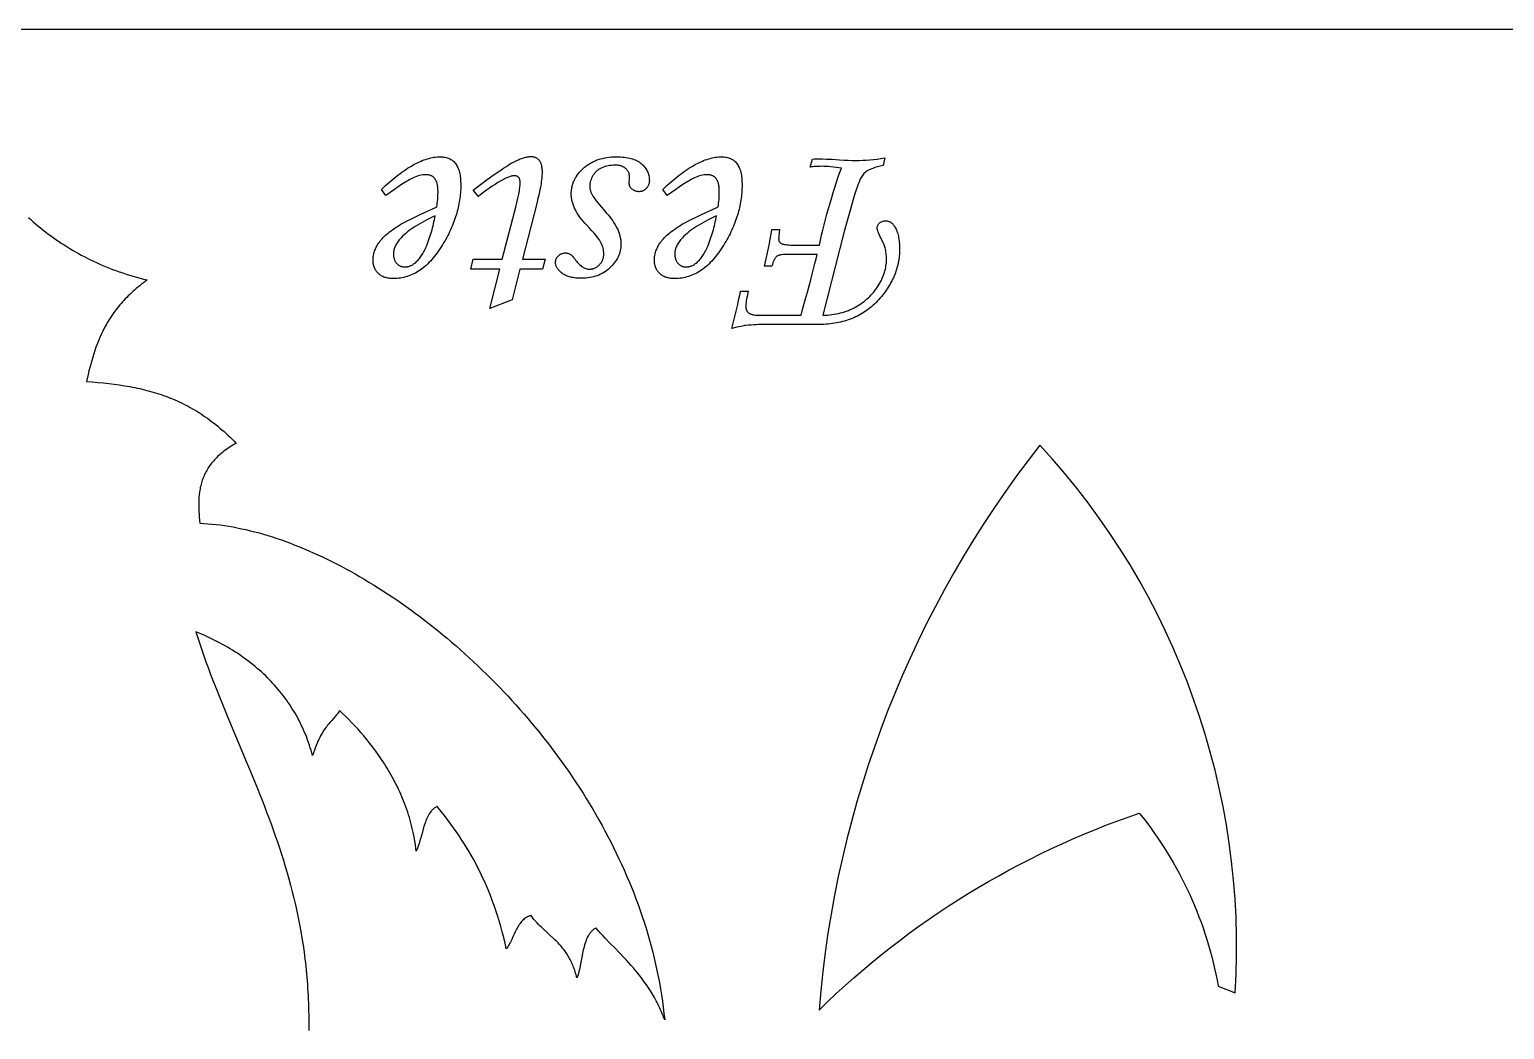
# Model space of a CAD drawing. Extents: x 2 to 372, y 3 to 246.
# Drawn here: x 192.9 to 282.4, y 179.8 to 240.5 of the extents above; entities that cross this region are included whole.
import ezdxf

# ---------------------------------------------------------------- set-up
doc = ezdxf.new("R2010")
doc.units = 0
doc.layers.add('Default_Layer', color=1, linetype='CONTINUOUS')
doc.layers.add('Vetor', color=1, linetype='CONTINUOUS')

msp = doc.modelspace()

# ---------------------------------------------------------------- linework, layer by layer
at = {"layer": 'Default_Layer'}
for points in [[(214.499, 230.433), (214.218, 230.808), (214.348, 230.93), (214.477, 231.048), (214.604, 231.162), (214.73, 231.272), (214.855, 231.379), (214.979, 231.481), (215.102, 231.58), (215.224, 231.675), (215.344, 231.766), (215.463, 231.853), (215.581, 231.936), (215.698, 232.016), (215.814, 232.091), (215.929, 232.163), (216.042, 232.231), (216.154, 232.295), (216.265, 232.355), (216.375, 232.411), (216.484, 232.463), (216.592, 232.512), (216.698, 232.556), (216.804, 232.597), (216.908, 232.634), (217.011, 232.666), (217.112, 232.695), (217.213, 232.721), (217.313, 232.742), (217.411, 232.759), (217.508, 232.773), (217.604, 232.783), (217.699, 232.788), (217.792, 232.79), (217.867, 232.789), (217.939, 232.784), (218.009, 232.776), (218.077, 232.765), (218.143, 232.75), (218.206, 232.733), (218.267, 232.712), (218.326, 232.688), (218.383, 232.661), (218.438, 232.631), (218.491, 232.597), (218.541, 232.561), (218.589, 232.521), (218.635, 232.478), (218.679, 232.431), (218.72, 232.382), (218.758, 232.329), (218.794, 232.272), (218.827, 232.211), (218.858, 232.147), (218.886, 232.078), (218.912, 232.006), (218.935, 231.93), (218.956, 231.85), (218.975, 231.766), (218.991, 231.678), (219.004, 231.587), (219.015, 231.492), (219.024, 231.392), (219.03, 231.289), (219.034, 231.182), (219.035, 231.071), (219.034, 230.958), (219.031, 230.844), (219.025, 230.73), (219.018, 230.616), (219.008, 230.503), (218.996, 230.389), (218.982, 230.275), (218.966, 230.162), (218.947, 230.048), (218.927, 229.935), (218.904, 229.821), (218.879, 229.708), (218.852, 229.594), (218.823, 229.481), (218.792, 229.368), (218.758, 229.254), (218.723, 229.141), (218.685, 229.028), (218.645, 228.915), (218.603, 228.802), (218.558, 228.688), (218.512, 228.575), (218.463, 228.462), (218.413, 228.349), (218.36, 228.236), (218.305, 228.123), (218.247, 228.01), (218.188, 227.897), (218.126, 227.785), (218.063, 227.672), (217.997, 227.559), (217.929, 227.446), (217.851, 227.32), (217.771, 227.198), (217.691, 227.08), (217.61, 226.965), (217.529, 226.855), (217.446, 226.749), (217.362, 226.647), (217.277, 226.549), (217.191, 226.455), (217.105, 226.365), (217.017, 226.278), (216.929, 226.196), (216.839, 226.118), (216.749, 226.044), (216.657, 225.974), (216.565, 225.908), (216.472, 225.846), (216.377, 225.788), (216.282, 225.734), (216.186, 225.684), (216.089, 225.638), (215.991, 225.595), (215.892, 225.557), (215.792, 225.523), (215.691, 225.493), (215.589, 225.467), (215.487, 225.445), (215.383, 225.427), (215.278, 225.413), (215.173, 225.403), (215.066, 225.397), (214.959, 225.395), (214.884, 225.396), (214.812, 225.4), (214.742, 225.406), (214.675, 225.414), (214.609, 225.425), (214.546, 225.438), (214.485, 225.454), (214.427, 225.472), (214.37, 225.492), (214.316, 225.515), (214.265, 225.54), (214.215, 225.567), (214.168, 225.597), (214.123, 225.63), (214.08, 225.664), (214.04, 225.702), (214, 225.74), (213.964, 225.78), (213.93, 225.821), (213.898, 225.865), (213.869, 225.91), (213.843, 225.957), (213.819, 226.006), (213.797, 226.057), (213.778, 226.109), (213.762, 226.164), (213.748, 226.22), (213.736, 226.278), (213.728, 226.337), (213.721, 226.399), (213.717, 226.462), (213.716, 226.527), (213.718, 226.596), (213.722, 226.665), (213.73, 226.734), (213.74, 226.803), (213.754, 226.871), (213.77, 226.939), (213.789, 227.008), (213.812, 227.076), (213.837, 227.144), (213.866, 227.212), (213.897, 227.28), (213.932, 227.347), (213.969, 227.415), (214.009, 227.482), (214.053, 227.549), (214.099, 227.616), (214.149, 227.683), (214.204, 227.751), (214.264, 227.819), (214.328, 227.887), (214.397, 227.956), (214.471, 228.024), (214.55, 228.094), (214.633, 228.163), (214.721, 228.233), (214.814, 228.303), (214.911, 228.374), (215.013, 228.444), (215.12, 228.516), (215.232, 228.587), (215.348, 228.659), (215.469, 228.731), (215.61, 228.808), (215.786, 228.9), (215.997, 229.005), (216.244, 229.125), (216.525, 229.258), (216.841, 229.406), (217.193, 229.568), (217.58, 229.744), (217.598, 229.858), (217.613, 229.971), (217.626, 230.082), (217.637, 230.193), (217.646, 230.302), (217.652, 230.409), (217.655, 230.515), (217.656, 230.62), (217.656, 230.694), (217.653, 230.766), (217.65, 230.834), (217.645, 230.9), (217.638, 230.962), (217.63, 231.022), (217.62, 231.079), (217.61, 231.133), (217.597, 231.184), (217.583, 231.233), (217.568, 231.278), (217.551, 231.321), (217.533, 231.361), (217.513, 231.398), (217.492, 231.432), (217.469, 231.463), (217.444, 231.492), (217.417, 231.519), (217.39, 231.544), (217.361, 231.567), (217.33, 231.588), (217.298, 231.608), (217.265, 231.626), (217.231, 231.642), (217.195, 231.655), (217.158, 231.668), (217.12, 231.678), (217.08, 231.686), (217.039, 231.693), (216.996, 231.697), (216.953, 231.7), (216.907, 231.701), (216.864, 231.7), (216.819, 231.698), (216.729, 231.689), (216.636, 231.674), (216.542, 231.652), (216.445, 231.625), (216.346, 231.591), (216.245, 231.551), (216.142, 231.505), (216.069, 231.47), (215.993, 231.431), (215.913, 231.387), (215.828, 231.339), (215.74, 231.287), (215.647, 231.231), (215.45, 231.105), (215.237, 230.963), (215.007, 230.803), (214.761, 230.627), (214.499, 230.433)], [(222.15, 224.102), (220.798, 223.583), (221.41, 225.965), (219.648, 225.965), (219.784, 226.57), (221.547, 226.57), (222.29, 229.421), (222.373, 229.733), (222.445, 230.019), (222.506, 230.28), (222.555, 230.515), (222.576, 230.624), (222.594, 230.726), (222.609, 230.821), (222.621, 230.911), (222.631, 230.995), (222.638, 231.072), (222.642, 231.143), (222.643, 231.207), (222.642, 231.263), (222.637, 231.314), (222.63, 231.362), (222.62, 231.405), (222.607, 231.445), (222.591, 231.48), (222.571, 231.512), (222.55, 231.539), (222.523, 231.563), (222.494, 231.584), (222.463, 231.602), (222.43, 231.616), (222.395, 231.627), (222.358, 231.635), (222.319, 231.64), (222.277, 231.642), (222.243, 231.64), (222.207, 231.637), (222.168, 231.63), (222.128, 231.622), (222.085, 231.611), (222.04, 231.597), (221.993, 231.581), (221.943, 231.563), (221.838, 231.519), (221.724, 231.464), (221.601, 231.4), (221.469, 231.327), (221.291, 231.221), (221.116, 231.111), (220.942, 230.998), (220.771, 230.882), (220.602, 230.762), (220.435, 230.639), (220.27, 230.512), (220.107, 230.382), (219.784, 230.773), (220.23, 231.108), (220.639, 231.407), (221.008, 231.673), (221.339, 231.905), (221.49, 232.008), (221.631, 232.103), (221.763, 232.189), (221.885, 232.267), (221.998, 232.336), (222.101, 232.397), (222.194, 232.449), (222.277, 232.493), (222.431, 232.566), (222.577, 232.63), (222.647, 232.659), (222.715, 232.684), (222.781, 232.708), (222.845, 232.729), (222.908, 232.747), (222.968, 232.763), (223.026, 232.777), (223.083, 232.788), (223.138, 232.796), (223.19, 232.802), (223.241, 232.806), (223.29, 232.807), (223.329, 232.806), (223.367, 232.804), (223.404, 232.799), (223.439, 232.793), (223.474, 232.785), (223.508, 232.775), (223.541, 232.763), (223.573, 232.75), (223.604, 232.735), (223.634, 232.718), (223.663, 232.699), (223.69, 232.678), (223.717, 232.656), (223.743, 232.631), (223.768, 232.605), (223.792, 232.578), (223.814, 232.548), (223.834, 232.516), (223.853, 232.481), (223.87, 232.445), (223.886, 232.406), (223.901, 232.365), (223.914, 232.321), (223.926, 232.275), (223.937, 232.228), (223.946, 232.177), (223.953, 232.125), (223.96, 232.07), (223.964, 232.013), (223.968, 231.954), (223.971, 231.829), (223.969, 231.75), (223.966, 231.665), (223.959, 231.576), (223.951, 231.482), (223.939, 231.383), (223.925, 231.278), (223.909, 231.169), (223.89, 231.054), (223.868, 230.935), (223.844, 230.81), (223.789, 230.546), (223.723, 230.261), (223.647, 229.957), (222.781, 226.57), (224.16, 226.57), (224.006, 225.965), (222.626, 225.965), (222.15, 224.102)], [(226.371, 225.412), (226.277, 225.413), (226.187, 225.417), (226.099, 225.423), (226.014, 225.431), (225.931, 225.441), (225.852, 225.454), (225.775, 225.469), (225.7, 225.487), (225.629, 225.506), (225.56, 225.529), (225.494, 225.553), (225.431, 225.58), (225.37, 225.609), (225.312, 225.64), (225.257, 225.674), (225.205, 225.71), (225.154, 225.747), (225.107, 225.784), (225.063, 225.822), (225.022, 225.861), (224.985, 225.9), (224.951, 225.94), (224.92, 225.981), (224.892, 226.023), (224.867, 226.065), (224.846, 226.108), (224.828, 226.152), (224.814, 226.197), (224.802, 226.242), (224.794, 226.288), (224.789, 226.335), (224.788, 226.382), (224.79, 226.439), (224.799, 226.493), (224.813, 226.546), (224.832, 226.597), (224.857, 226.646), (224.888, 226.693), (224.925, 226.739), (224.966, 226.782), (225.01, 226.822), (225.056, 226.857), (225.105, 226.886), (225.156, 226.91), (225.209, 226.929), (225.265, 226.942), (225.323, 226.95), (225.383, 226.953), (225.423, 226.951), (225.462, 226.948), (225.499, 226.943), (225.534, 226.935), (225.569, 226.926), (225.602, 226.914), (225.634, 226.9), (225.664, 226.884), (225.696, 226.862), (225.73, 226.833), (225.768, 226.797), (225.809, 226.755), (225.853, 226.706), (225.9, 226.65), (225.951, 226.588), (226.005, 226.518), (226.057, 226.452), (226.109, 226.389), (226.161, 226.331), (226.213, 226.276), (226.264, 226.227), (226.316, 226.181), (226.368, 226.14), (226.419, 226.104), (226.471, 226.071), (226.523, 226.043), (226.574, 226.019), (226.625, 226), (226.677, 225.985), (226.728, 225.974), (226.779, 225.968), (226.83, 225.965), (226.873, 225.966), (226.916, 225.97), (226.958, 225.975), (227, 225.982), (227.041, 225.992), (227.081, 226.004), (227.121, 226.017), (227.16, 226.033), (227.198, 226.052), (227.236, 226.072), (227.274, 226.094), (227.31, 226.119), (227.346, 226.145), (227.382, 226.174), (227.417, 226.205), (227.451, 226.238), (227.483, 226.271), (227.513, 226.306), (227.541, 226.341), (227.567, 226.378), (227.59, 226.416), (227.612, 226.455), (227.632, 226.495), (227.649, 226.536), (227.665, 226.578), (227.678, 226.621), (227.689, 226.665), (227.699, 226.71), (227.706, 226.756), (227.711, 226.804), (227.714, 226.852), (227.715, 226.901), (227.712, 226.988), (227.704, 227.075), (227.691, 227.161), (227.673, 227.246), (227.649, 227.331), (227.619, 227.415), (227.585, 227.499), (227.545, 227.582), (227.522, 227.624), (227.494, 227.669), (227.463, 227.718), (227.427, 227.769), (227.344, 227.882), (227.245, 228.008), (227.129, 228.146), (226.998, 228.297), (226.85, 228.461), (226.685, 228.637), (226.571, 228.763), (226.464, 228.887), (226.364, 229.01), (226.272, 229.133), (226.187, 229.255), (226.11, 229.376), (226.04, 229.497), (226.007, 229.556), (225.977, 229.616), (225.948, 229.676), (225.922, 229.735), (225.897, 229.794), (225.874, 229.853), (225.852, 229.911), (225.833, 229.97), (225.816, 230.028), (225.8, 230.086), (225.786, 230.144), (225.774, 230.202), (225.764, 230.259), (225.756, 230.317), (225.749, 230.374), (225.744, 230.431), (225.742, 230.487), (225.741, 230.544), (225.742, 230.6), (225.744, 230.656), (225.748, 230.711), (225.753, 230.766), (225.76, 230.82), (225.768, 230.874), (225.777, 230.927), (225.789, 230.98), (225.801, 231.033), (225.816, 231.085), (225.831, 231.137), (225.849, 231.188), (225.867, 231.239), (225.887, 231.289), (225.909, 231.339), (225.932, 231.388), (225.957, 231.437), (225.983, 231.486), (226.011, 231.534), (226.04, 231.582), (226.103, 231.675), (226.172, 231.768), (226.246, 231.858), (226.327, 231.946), (226.414, 232.033), (226.507, 232.118), (226.555, 232.159), (226.604, 232.199), (226.654, 232.238), (226.705, 232.276), (226.757, 232.312), (226.809, 232.347), (226.863, 232.38), (226.917, 232.412), (226.973, 232.443), (227.029, 232.473), (227.086, 232.501), (227.143, 232.528), (227.202, 232.553), (227.262, 232.578), (227.322, 232.601), (227.383, 232.622), (227.445, 232.643), (227.508, 232.662), (227.637, 232.696), (227.769, 232.725), (227.904, 232.748), (228.043, 232.767), (228.186, 232.78), (228.332, 232.788), (228.481, 232.79), (228.606, 232.789), (228.726, 232.784), (228.843, 232.776), (228.955, 232.765), (229.063, 232.75), (229.168, 232.733), (229.268, 232.712), (229.364, 232.688), (229.456, 232.661), (229.544, 232.631), (229.628, 232.597), (229.708, 232.561), (229.784, 232.521), (229.856, 232.478), (229.924, 232.431), (229.987, 232.382), (230.047, 232.329), (230.103, 232.275), (230.155, 232.219), (230.203, 232.162), (230.248, 232.103), (230.288, 232.043), (230.325, 231.981), (230.357, 231.918), (230.386, 231.854), (230.411, 231.788), (230.433, 231.72), (230.45, 231.651), (230.464, 231.581), (230.473, 231.509), (230.479, 231.435), (230.481, 231.361), (230.478, 231.288), (230.474, 231.253), (230.469, 231.218), (230.463, 231.184), (230.455, 231.152), (230.445, 231.12), (230.434, 231.088), (230.422, 231.058), (230.408, 231.028), (230.392, 230.999), (230.376, 230.971), (230.357, 230.944), (230.338, 230.918), (230.316, 230.892), (230.294, 230.867), (230.27, 230.843), (230.246, 230.821), (230.22, 230.801), (230.195, 230.781), (230.168, 230.764), (230.141, 230.748), (230.114, 230.733), (230.085, 230.72), (230.056, 230.709), (230.026, 230.699), (229.996, 230.69), (229.965, 230.684), (229.933, 230.678), (229.901, 230.674), (229.868, 230.672), (229.834, 230.671), (229.776, 230.674), (229.719, 230.681), (229.665, 230.694), (229.613, 230.712), (229.563, 230.735), (229.515, 230.762), (229.469, 230.795), (229.426, 230.833), (229.386, 230.872), (229.351, 230.913), (229.322, 230.956), (229.298, 231.001), (229.279, 231.048), (229.266, 231.096), (229.258, 231.147), (229.255, 231.199), (229.256, 231.245), (229.26, 231.297), (229.272, 231.42), (229.272, 231.607), (229.272, 231.642), (229.269, 231.676), (229.264, 231.71), (229.258, 231.743), (229.25, 231.775), (229.24, 231.806), (229.228, 231.837), (229.215, 231.867), (229.2, 231.896), (229.183, 231.925), (229.164, 231.953), (229.143, 231.981), (229.121, 232.008), (229.097, 232.034), (229.071, 232.059), (229.043, 232.084), (229.013, 232.108), (228.983, 232.13), (228.951, 232.151), (228.917, 232.17), (228.882, 232.187), (228.846, 232.203), (228.809, 232.218), (228.77, 232.231), (228.73, 232.242), (228.689, 232.252), (228.646, 232.261), (228.602, 232.268), (228.557, 232.273), (228.51, 232.277), (228.462, 232.279), (228.413, 232.28), (228.3, 232.277), (228.19, 232.27), (228.084, 232.258), (227.981, 232.241), (227.882, 232.22), (227.786, 232.194), (227.693, 232.162), (227.604, 232.127), (227.561, 232.107), (227.52, 232.086), (227.479, 232.063), (227.44, 232.039), (227.401, 232.014), (227.364, 231.988), (227.329, 231.96), (227.294, 231.931), (227.26, 231.9), (227.228, 231.869), (227.197, 231.836), (227.167, 231.801), (227.139, 231.765), (227.111, 231.728), (227.085, 231.69), (227.06, 231.65), (227.014, 231.571), (226.974, 231.493), (226.941, 231.414), (226.913, 231.335), (226.892, 231.256), (226.883, 231.217), (226.876, 231.178), (226.871, 231.138), (226.867, 231.099), (226.865, 231.06), (226.864, 231.02), (226.867, 230.944), (226.876, 230.867), (226.89, 230.791), (226.911, 230.714), (226.937, 230.637), (226.969, 230.561), (227.007, 230.484), (227.051, 230.408), (227.103, 230.325), (227.169, 230.229), (227.25, 230.122), (227.345, 230.001), (227.454, 229.868), (227.578, 229.723), (227.716, 229.565), (227.868, 229.395), (227.975, 229.272), (228.076, 229.149), (228.169, 229.027), (228.256, 228.906), (228.335, 228.785), (228.408, 228.665), (228.473, 228.546), (228.532, 228.427), (228.559, 228.368), (228.584, 228.309), (228.607, 228.25), (228.629, 228.191), (228.649, 228.132), (228.667, 228.074), (228.683, 228.015), (228.698, 227.957), (228.711, 227.899), (228.722, 227.841), (228.732, 227.784), (228.74, 227.726), (228.746, 227.669), (228.75, 227.611), (228.752, 227.554), (228.753, 227.497), (228.751, 227.394), (228.743, 227.292), (228.73, 227.192), (228.711, 227.093), (228.688, 226.997), (228.659, 226.902), (228.625, 226.808), (228.585, 226.716), (228.541, 226.626), (228.491, 226.538), (228.436, 226.451), (228.375, 226.366), (228.31, 226.282), (228.239, 226.201), (228.162, 226.12), (228.081, 226.042), (227.996, 225.966), (227.907, 225.894), (227.816, 225.828), (227.722, 225.766), (227.625, 225.71), (227.525, 225.658), (227.423, 225.611), (227.317, 225.57), (227.209, 225.533), (227.098, 225.501), (226.984, 225.474), (226.867, 225.452), (226.747, 225.434), (226.624, 225.422), (226.499, 225.415), (226.371, 225.412)], [(231.57, 230.433), (231.289, 230.808), (231.419, 230.93), (231.548, 231.048), (231.675, 231.162), (231.801, 231.272), (231.926, 231.379), (232.05, 231.481), (232.173, 231.58), (232.295, 231.675), (232.415, 231.766), (232.534, 231.853), (232.652, 231.936), (232.769, 232.016), (232.885, 232.091), (233, 232.163), (233.113, 232.231), (233.225, 232.295), (233.336, 232.355), (233.446, 232.411), (233.555, 232.463), (233.663, 232.512), (233.769, 232.556), (233.875, 232.597), (233.979, 232.634), (234.082, 232.666), (234.183, 232.695), (234.284, 232.721), (234.384, 232.742), (234.482, 232.759), (234.579, 232.773), (234.675, 232.783), (234.77, 232.788), (234.864, 232.79), (234.938, 232.789), (235.01, 232.784), (235.08, 232.776), (235.148, 232.765), (235.214, 232.75), (235.277, 232.733), (235.338, 232.712), (235.398, 232.688), (235.454, 232.661), (235.509, 232.631), (235.562, 232.597), (235.612, 232.561), (235.66, 232.521), (235.706, 232.478), (235.75, 232.431), (235.791, 232.382), (235.829, 232.329), (235.865, 232.272), (235.898, 232.211), (235.929, 232.147), (235.957, 232.078), (235.983, 232.006), (236.006, 231.93), (236.027, 231.85), (236.046, 231.766), (236.062, 231.678), (236.075, 231.587), (236.086, 231.492), (236.095, 231.392), (236.101, 231.289), (236.105, 231.182), (236.106, 231.071), (236.105, 230.958), (236.102, 230.844), (236.096, 230.73), (236.089, 230.616), (236.079, 230.503), (236.067, 230.389), (236.053, 230.275), (236.037, 230.162), (236.018, 230.048), (235.998, 229.935), (235.975, 229.821), (235.95, 229.708), (235.923, 229.594), (235.894, 229.481), (235.863, 229.368), (235.829, 229.254), (235.794, 229.141), (235.756, 229.028), (235.716, 228.915), (235.674, 228.802), (235.63, 228.688), (235.583, 228.575), (235.534, 228.462), (235.484, 228.349), (235.431, 228.236), (235.376, 228.123), (235.318, 228.01), (235.259, 227.897), (235.197, 227.785), (235.134, 227.672), (235.068, 227.559), (235, 227.446), (234.922, 227.32), (234.842, 227.198), (234.762, 227.08), (234.681, 226.965), (234.6, 226.855), (234.517, 226.749), (234.433, 226.647), (234.348, 226.549), (234.262, 226.455), (234.176, 226.365), (234.088, 226.278), (234, 226.196), (233.91, 226.118), (233.82, 226.044), (233.728, 225.974), (233.636, 225.908), (233.543, 225.846), (233.448, 225.788), (233.353, 225.734), (233.257, 225.684), (233.16, 225.638), (233.062, 225.595), (232.963, 225.557), (232.863, 225.523), (232.762, 225.493), (232.66, 225.467), (232.558, 225.445), (232.454, 225.427), (232.349, 225.413), (232.244, 225.403), (232.137, 225.397), (232.03, 225.395), (231.955, 225.396), (231.883, 225.4), (231.813, 225.406), (231.746, 225.414), (231.68, 225.425), (231.617, 225.438), (231.556, 225.454), (231.498, 225.472), (231.441, 225.492), (231.387, 225.515), (231.336, 225.54), (231.286, 225.567), (231.239, 225.597), (231.194, 225.63), (231.151, 225.664), (231.111, 225.702), (231.071, 225.74), (231.035, 225.78), (231.001, 225.821), (230.969, 225.865), (230.94, 225.91), (230.914, 225.957), (230.89, 226.006), (230.868, 226.057), (230.849, 226.109), (230.833, 226.164), (230.819, 226.22), (230.807, 226.278), (230.799, 226.337), (230.792, 226.399), (230.788, 226.462), (230.787, 226.527), (230.789, 226.596), (230.793, 226.665), (230.801, 226.734), (230.811, 226.803), (230.825, 226.871), (230.841, 226.939), (230.861, 227.008), (230.883, 227.076), (230.908, 227.144), (230.937, 227.212), (230.968, 227.28), (231.003, 227.347), (231.04, 227.415), (231.08, 227.482), (231.124, 227.549), (231.17, 227.616), (231.22, 227.683), (231.275, 227.751), (231.335, 227.819), (231.399, 227.887), (231.469, 227.956), (231.542, 228.024), (231.621, 228.094), (231.704, 228.163), (231.792, 228.233), (231.885, 228.303), (231.982, 228.374), (232.084, 228.444), (232.191, 228.516), (232.303, 228.587), (232.419, 228.659), (232.54, 228.731), (232.681, 228.808), (232.857, 228.9), (233.068, 229.005), (233.315, 229.125), (233.596, 229.258), (233.913, 229.406), (234.264, 229.568), (234.651, 229.744), (234.669, 229.858), (234.684, 229.971), (234.697, 230.082), (234.708, 230.193), (234.717, 230.302), (234.723, 230.409), (234.726, 230.515), (234.727, 230.62), (234.727, 230.694), (234.724, 230.766), (234.721, 230.834), (234.716, 230.9), (234.709, 230.962), (234.701, 231.022), (234.692, 231.079), (234.681, 231.133), (234.668, 231.184), (234.654, 231.233), (234.639, 231.278), (234.622, 231.321), (234.604, 231.361), (234.584, 231.398), (234.563, 231.432), (234.54, 231.463), (234.515, 231.492), (234.489, 231.519), (234.461, 231.544), (234.432, 231.567), (234.401, 231.588), (234.369, 231.608), (234.336, 231.626), (234.302, 231.642), (234.266, 231.655), (234.229, 231.668), (234.191, 231.678), (234.151, 231.686), (234.11, 231.693), (234.067, 231.697), (234.024, 231.7), (233.978, 231.701), (233.935, 231.7), (233.89, 231.698), (233.8, 231.689), (233.707, 231.674), (233.613, 231.652), (233.516, 231.625), (233.417, 231.591), (233.316, 231.551), (233.213, 231.505), (233.14, 231.47), (233.064, 231.431), (232.984, 231.387), (232.899, 231.339), (232.811, 231.287), (232.718, 231.231), (232.521, 231.105), (232.308, 230.963), (232.078, 230.803), (231.832, 230.627), (231.57, 230.433)], [(236.012, 224.638), (236.472, 224.638), (236.409, 224.312), (236.384, 224.173), (236.363, 224.051), (236.348, 223.944), (236.336, 223.853), (236.329, 223.778), (236.327, 223.719), (236.328, 223.684), (236.33, 223.651), (236.334, 223.618), (236.339, 223.587), (236.346, 223.557), (236.355, 223.528), (236.365, 223.501), (236.376, 223.474), (236.389, 223.449), (236.404, 223.424), (236.42, 223.401), (236.437, 223.379), (236.456, 223.358), (236.477, 223.338), (236.499, 223.319), (236.523, 223.302), (236.549, 223.285), (236.577, 223.27), (236.609, 223.255), (236.643, 223.242), (236.679, 223.23), (236.719, 223.219), (236.761, 223.209), (236.806, 223.2), (236.904, 223.185), (237.013, 223.174), (237.133, 223.168), (237.263, 223.166), (237.806, 223.174), (237.985, 223.166), (239.684, 223.166), (239.782, 223.512), (239.961, 224.161), (240.072, 224.565), (240.177, 224.949), (240.275, 225.316), (240.365, 225.663), (240.449, 225.992), (240.526, 226.303), (240.596, 226.594), (240.659, 226.867), (238.998, 226.867), (238.854, 226.866), (238.723, 226.86), (238.606, 226.851), (238.501, 226.838), (238.454, 226.83), (238.41, 226.821), (238.37, 226.811), (238.332, 226.8), (238.298, 226.789), (238.268, 226.776), (238.24, 226.763), (238.216, 226.748), (238.194, 226.732), (238.173, 226.713), (238.152, 226.691), (238.131, 226.666), (238.111, 226.638), (238.091, 226.607), (238.071, 226.574), (238.053, 226.538), (238.034, 226.498), (238.016, 226.456), (237.982, 226.364), (237.949, 226.26), (237.919, 226.144), (237.459, 226.144), (237.524, 226.414), (237.587, 226.686), (237.647, 226.961), (237.706, 227.24), (237.762, 227.521), (237.816, 227.805), (237.869, 228.092), (237.919, 228.382), (238.387, 228.382), (238.361, 228.165), (238.342, 227.997), (238.331, 227.88), (238.327, 227.812), (238.328, 227.787), (238.33, 227.763), (238.334, 227.739), (238.34, 227.716), (238.347, 227.694), (238.356, 227.673), (238.366, 227.653), (238.378, 227.633), (238.392, 227.615), (238.407, 227.597), (238.424, 227.579), (238.442, 227.563), (238.462, 227.548), (238.483, 227.533), (238.531, 227.506), (238.567, 227.491), (238.616, 227.479), (238.678, 227.467), (238.753, 227.457), (238.84, 227.448), (238.94, 227.44), (239.053, 227.434), (239.178, 227.429), (240.801, 227.429), (240.866, 227.728), (240.935, 228.032), (241.01, 228.343), (241.088, 228.659), (241.172, 228.981), (241.26, 229.309), (241.353, 229.642), (241.45, 229.982), (241.549, 230.315), (241.643, 230.628), (241.735, 230.922), (241.823, 231.197), (241.907, 231.452), (241.988, 231.688), (242.065, 231.904), (242.14, 232.101), (241.972, 232.127), (241.808, 232.149), (241.649, 232.168), (241.495, 232.184), (241.345, 232.196), (241.2, 232.205), (241.059, 232.21), (240.923, 232.212), (240.836, 232.211), (240.749, 232.208), (240.662, 232.204), (240.576, 232.199), (240.49, 232.192), (240.404, 232.183), (240.319, 232.173), (240.233, 232.161), (240.378, 232.646), (240.499, 232.657), (240.616, 232.665), (240.729, 232.67), (240.838, 232.671), (240.981, 232.667), (241.225, 232.656), (241.568, 232.638), (242.012, 232.612), (242.294, 232.593), (242.554, 232.58), (242.792, 232.572), (243.008, 232.569), (243.216, 232.571), (243.427, 232.579), (243.642, 232.591), (243.861, 232.607), (244.083, 232.629), (244.308, 232.655), (244.537, 232.686), (244.769, 232.722), (244.667, 232.254), (244.486, 232.214), (244.321, 232.172), (244.172, 232.131), (244.039, 232.088), (243.979, 232.067), (243.923, 232.045), (243.871, 232.024), (243.823, 232.002), (243.779, 231.98), (243.739, 231.958), (243.703, 231.936), (243.671, 231.914), (243.612, 231.868), (243.555, 231.82), (243.503, 231.769), (243.454, 231.716), (243.409, 231.661), (243.368, 231.603), (243.331, 231.542), (243.297, 231.48), (243.262, 231.406), (243.224, 231.316), (243.182, 231.209), (243.136, 231.084), (243.087, 230.943), (243.034, 230.784), (242.978, 230.609), (242.918, 230.416), (242.788, 229.98), (242.643, 229.476), (242.483, 228.903), (242.31, 228.263), (241.008, 223.166), (241.149, 223.172), (241.288, 223.181), (241.425, 223.194), (241.56, 223.21), (241.693, 223.23), (241.823, 223.253), (241.952, 223.28), (242.078, 223.31), (242.202, 223.344), (242.323, 223.381), (242.443, 223.422), (242.56, 223.466), (242.675, 223.513), (242.788, 223.564), (242.899, 223.618), (243.008, 223.676), (243.113, 223.737), (243.215, 223.8), (243.315, 223.867), (243.412, 223.935), (243.506, 224.006), (243.598, 224.08), (243.687, 224.157), (243.773, 224.236), (243.857, 224.317), (243.938, 224.401), (244.017, 224.488), (244.093, 224.578), (244.166, 224.67), (244.236, 224.764), (244.304, 224.861), (244.369, 224.961), (244.43, 225.061), (244.487, 225.162), (244.54, 225.262), (244.589, 225.363), (244.634, 225.464), (244.675, 225.565), (244.712, 225.666), (244.746, 225.767), (244.775, 225.869), (244.801, 225.971), (244.822, 226.073), (244.84, 226.175), (244.854, 226.278), (244.863, 226.381), (244.869, 226.483), (244.871, 226.587), (244.87, 226.67), (244.866, 226.754), (244.859, 226.838), (244.85, 226.923), (244.838, 227.008), (244.823, 227.094), (244.806, 227.18), (244.786, 227.267), (244.773, 227.319), (244.755, 227.376), (244.733, 227.438), (244.705, 227.506), (244.673, 227.579), (244.636, 227.657), (244.594, 227.74), (244.548, 227.829), (244.49, 227.938), (244.44, 228.038), (244.397, 228.129), (244.363, 228.212), (244.336, 228.286), (244.317, 228.352), (244.305, 228.41), (244.302, 228.435), (244.301, 228.459), (244.303, 228.503), (244.31, 228.545), (244.321, 228.587), (244.337, 228.627), (244.358, 228.666), (244.382, 228.703), (244.412, 228.739), (244.446, 228.774), (244.483, 228.804), (244.523, 228.829), (244.566, 228.851), (244.612, 228.869), (244.66, 228.883), (244.711, 228.893), (244.764, 228.899), (244.82, 228.901), (244.862, 228.9), (244.903, 228.896), (244.943, 228.889), (244.982, 228.879), (245.02, 228.866), (245.058, 228.851), (245.094, 228.833), (245.129, 228.812), (245.163, 228.788), (245.196, 228.762), (245.228, 228.732), (245.259, 228.7), (245.289, 228.665), (245.318, 228.628), (245.346, 228.587), (245.373, 228.544), (245.408, 228.483), (245.441, 228.418), (245.472, 228.351), (245.5, 228.281), (245.526, 228.207), (245.55, 228.13), (245.571, 228.05), (245.59, 227.967), (245.607, 227.881), (245.622, 227.792), (245.634, 227.7), (245.645, 227.604), (245.653, 227.505), (245.658, 227.404), (245.662, 227.299), (245.663, 227.191), (245.661, 227.084), (245.657, 226.978), (245.651, 226.872), (245.642, 226.767), (245.63, 226.663), (245.616, 226.559), (245.599, 226.455), (245.579, 226.353), (245.557, 226.25), (245.532, 226.148), (245.505, 226.047), (245.475, 225.946), (245.442, 225.846), (245.407, 225.746), (245.369, 225.647), (245.329, 225.548), (245.286, 225.45), (245.24, 225.353), (245.192, 225.256), (245.141, 225.159), (245.087, 225.063), (245.031, 224.968), (244.972, 224.873), (244.911, 224.778), (244.847, 224.684), (244.781, 224.591), (244.712, 224.498), (244.64, 224.406), (244.565, 224.314), (244.488, 224.223), (244.409, 224.132), (244.327, 224.042), (244.242, 223.954), (244.156, 223.869), (244.069, 223.787), (243.979, 223.707), (243.888, 223.63), (243.796, 223.556), (243.701, 223.485), (243.605, 223.417), (243.508, 223.351), (243.408, 223.288), (243.308, 223.228), (243.205, 223.171), (243.101, 223.116), (242.995, 223.065), (242.887, 223.016), (242.778, 222.97), (242.667, 222.927), (242.554, 222.886), (242.44, 222.848), (242.324, 222.813), (242.207, 222.781), (242.087, 222.752), (241.966, 222.725), (241.844, 222.702), (241.72, 222.681), (241.594, 222.663), (241.466, 222.647), (241.337, 222.635), (241.206, 222.625), (241.074, 222.618), (240.939, 222.614), (240.803, 222.612), (237.536, 222.612), (237.398, 222.611), (237.256, 222.608), (237.112, 222.603), (236.963, 222.595), (236.812, 222.586), (236.656, 222.574), (236.498, 222.56), (236.336, 222.544), (236.28, 222.538), (236.21, 222.527), (236.126, 222.511), (236.027, 222.491), (235.788, 222.437), (235.493, 222.366), (235.688, 223.175), (235.84, 223.823), (235.899, 224.087), (235.948, 224.311), (235.986, 224.494), (236.012, 224.638)], [(217.478, 229.199), (217.309, 229.122), (217.146, 229.044), (216.988, 228.966), (216.835, 228.887), (216.688, 228.807), (216.546, 228.726), (216.409, 228.645), (216.278, 228.563), (216.152, 228.48), (216.031, 228.397), (215.915, 228.312), (215.805, 228.227), (215.701, 228.142), (215.601, 228.055), (215.507, 227.968), (215.418, 227.88), (215.362, 227.818), (215.308, 227.757), (215.259, 227.695), (215.213, 227.634), (215.171, 227.572), (215.133, 227.511), (215.098, 227.45), (215.067, 227.389), (215.04, 227.328), (215.016, 227.266), (214.996, 227.205), (214.979, 227.145), (214.967, 227.084), (214.957, 227.023), (214.952, 226.962), (214.95, 226.901), (214.951, 226.856), (214.953, 226.812), (214.957, 226.77), (214.962, 226.728), (214.969, 226.688), (214.978, 226.649), (214.988, 226.611), (214.999, 226.574), (215.012, 226.538), (215.027, 226.504), (215.043, 226.471), (215.06, 226.439), (215.079, 226.408), (215.1, 226.378), (215.122, 226.35), (215.146, 226.323), (215.17, 226.296), (215.195, 226.271), (215.22, 226.248), (215.247, 226.226), (215.275, 226.206), (215.303, 226.188), (215.332, 226.172), (215.363, 226.157), (215.394, 226.144), (215.426, 226.133), (215.46, 226.123), (215.494, 226.115), (215.529, 226.109), (215.565, 226.105), (215.602, 226.102), (215.639, 226.102), (215.679, 226.102), (215.718, 226.105), (215.757, 226.11), (215.796, 226.116), (215.835, 226.125), (215.873, 226.135), (215.912, 226.147), (215.95, 226.161), (215.988, 226.177), (216.026, 226.195), (216.064, 226.214), (216.102, 226.236), (216.14, 226.259), (216.177, 226.284), (216.215, 226.311), (216.252, 226.34), (216.302, 226.38), (216.35, 226.424), (216.398, 226.469), (216.444, 226.517), (216.49, 226.568), (216.534, 226.621), (216.578, 226.677), (216.62, 226.735), (216.662, 226.796), (216.702, 226.86), (216.742, 226.926), (216.78, 226.994), (216.818, 227.065), (216.854, 227.138), (216.89, 227.214), (216.924, 227.293), (216.972, 227.41), (217.019, 227.527), (217.063, 227.645), (217.106, 227.763), (217.147, 227.881), (217.186, 228), (217.223, 228.119), (217.258, 228.238), (217.292, 228.357), (217.324, 228.476), (217.354, 228.596), (217.382, 228.716), (217.409, 228.837), (217.434, 228.957), (217.456, 229.078), (217.478, 229.199)], [(234.549, 229.199), (234.38, 229.122), (234.217, 229.044), (234.059, 228.966), (233.906, 228.887), (233.759, 228.807), (233.617, 228.726), (233.48, 228.645), (233.349, 228.563), (233.223, 228.48), (233.102, 228.397), (232.987, 228.312), (232.876, 228.227), (232.772, 228.142), (232.672, 228.055), (232.578, 227.968), (232.489, 227.88), (232.433, 227.818), (232.38, 227.757), (232.33, 227.695), (232.284, 227.634), (232.242, 227.572), (232.204, 227.511), (232.169, 227.45), (232.138, 227.389), (232.111, 227.328), (232.087, 227.266), (232.067, 227.205), (232.05, 227.145), (232.038, 227.084), (232.028, 227.023), (232.023, 226.962), (232.021, 226.901), (232.022, 226.856), (232.024, 226.812), (232.028, 226.77), (232.033, 226.728), (232.04, 226.688), (232.049, 226.649), (232.059, 226.611), (232.07, 226.574), (232.083, 226.538), (232.098, 226.504), (232.114, 226.471), (232.131, 226.439), (232.15, 226.408), (232.171, 226.378), (232.193, 226.35), (232.217, 226.323), (232.241, 226.296), (232.266, 226.271), (232.291, 226.248), (232.318, 226.226), (232.346, 226.206), (232.374, 226.188), (232.404, 226.172), (232.434, 226.157), (232.465, 226.144), (232.497, 226.133), (232.531, 226.123), (232.565, 226.115), (232.6, 226.109), (232.636, 226.105), (232.673, 226.102), (232.71, 226.102), (232.75, 226.102), (232.789, 226.105), (232.828, 226.11), (232.867, 226.116), (232.906, 226.125), (232.944, 226.135), (232.983, 226.147), (233.021, 226.161), (233.059, 226.177), (233.097, 226.195), (233.135, 226.214), (233.173, 226.236), (233.211, 226.259), (233.248, 226.284), (233.286, 226.311), (233.323, 226.34), (233.373, 226.38), (233.421, 226.424), (233.469, 226.469), (233.515, 226.517), (233.561, 226.568), (233.605, 226.621), (233.649, 226.677), (233.691, 226.735), (233.733, 226.796), (233.773, 226.86), (233.813, 226.926), (233.851, 226.994), (233.889, 227.065), (233.925, 227.138), (233.961, 227.214), (233.995, 227.293), (234.044, 227.41), (234.09, 227.527), (234.134, 227.645), (234.177, 227.763), (234.218, 227.881), (234.257, 228), (234.294, 228.119), (234.33, 228.238), (234.363, 228.357), (234.395, 228.476), (234.425, 228.596), (234.453, 228.716), (234.48, 228.837), (234.505, 228.957), (234.528, 229.078), (234.549, 229.199)]]:
    msp.add_lwpolyline(points, close=True, dxfattribs=at)
msp.add_lwpolyline([(266.032, 182.028, 0.204405), (254.184, 215.291, 0.148114), (240.778, 180.988, -0.11223), (260.212, 192.942, -0.127002), (264.993, 182.443), (266.032, 182.028)], format="xyb", close=True, dxfattribs=at)
at = {"layer": 'Vetor'}
for points in [[(365.418, 240.51), (279.895, 240.52), (187.868, 240.52)], [(192.801, 229.101), (192.943, 228.974), (193.086, 228.848), (193.232, 228.724), (193.38, 228.6), (193.529, 228.478), (193.681, 228.357), (193.835, 228.238), (193.99, 228.12), (194.148, 228.003), (194.307, 227.888), (194.469, 227.774), (194.632, 227.662), (194.798, 227.552), (194.965, 227.443), (195.134, 227.336), (195.306, 227.23), (195.479, 227.127), (195.654, 227.025), (195.832, 226.925), (196.011, 226.827), (196.192, 226.73), (196.375, 226.636), (196.56, 226.544), (196.748, 226.453), (196.937, 226.365), (197.128, 226.279), (197.321, 226.195), (197.516, 226.113), (197.713, 226.033), (197.912, 225.956), (198.114, 225.881), (198.317, 225.808), (198.522, 225.737), (198.729, 225.669), (198.938, 225.603), (199.149, 225.54), (199.362, 225.479), (199.577, 225.421), (199.794, 225.366), (200.013, 225.313), (199.894, 225.225), (199.779, 225.137), (199.665, 225.05), (199.555, 224.961), (199.447, 224.873), (199.342, 224.785), (199.24, 224.696), (199.14, 224.607), (199.043, 224.518), (198.948, 224.428), (198.856, 224.339), (198.766, 224.249), (198.678, 224.159), (198.593, 224.068), (198.51, 223.978), (198.43, 223.887), (198.351, 223.796), (198.275, 223.704), (198.2, 223.613), (198.128, 223.521), (198.058, 223.429), (197.99, 223.336), (197.923, 223.244), (197.859, 223.15), (197.796, 223.057), (197.736, 222.964), (197.677, 222.87), (197.619, 222.775), (197.564, 222.681), (197.51, 222.586), (197.457, 222.491), (197.406, 222.395), (197.309, 222.204), (197.217, 222.01), (197.13, 221.816), (197.049, 221.62), (196.972, 221.422), (196.899, 221.223), (196.83, 221.023), (196.764, 220.821), (196.702, 220.617), (196.642, 220.412), (196.585, 220.205), (196.531, 219.996), (196.477, 219.786), (196.426, 219.574), (196.325, 219.145), (196.672, 219.121), (197.013, 219.094), (197.348, 219.063), (197.678, 219.028), (198.003, 218.988), (198.323, 218.944), (198.637, 218.895), (198.947, 218.841), (199.1, 218.813), (199.253, 218.782), (199.404, 218.751), (199.554, 218.718), (199.702, 218.683), (199.85, 218.647), (199.997, 218.609), (200.143, 218.57), (200.288, 218.53), (200.432, 218.487), (200.575, 218.444), (200.717, 218.398), (200.858, 218.351), (200.999, 218.302), (201.138, 218.251), (201.277, 218.199), (201.415, 218.144), (201.552, 218.088), (201.689, 218.03), (201.824, 217.97), (201.959, 217.908), (202.094, 217.844), (202.227, 217.779), (202.36, 217.711), (202.493, 217.641), (202.625, 217.569), (202.756, 217.495), (202.887, 217.418), (203.017, 217.34), (203.146, 217.259), (203.276, 217.176), (203.404, 217.091), (203.533, 217.003), (203.66, 216.913), (203.788, 216.821), (203.915, 216.727), (204.042, 216.629), (204.168, 216.53), (204.294, 216.428), (204.42, 216.323), (204.545, 216.216), (204.671, 216.107), (204.796, 215.994), (204.921, 215.879), (205.045, 215.762), (205.17, 215.642), (205.294, 215.519), (205.418, 215.393), (205.314, 215.335), (205.212, 215.276), (205.114, 215.216), (205.018, 215.156), (204.925, 215.095), (204.836, 215.034), (204.749, 214.972), (204.664, 214.909), (204.583, 214.846), (204.504, 214.782), (204.428, 214.718), (204.355, 214.653), (204.284, 214.587), (204.216, 214.521), (204.15, 214.454), (204.087, 214.386), (204.027, 214.318), (203.968, 214.25), (203.912, 214.18), (203.859, 214.111), (203.807, 214.04), (203.758, 213.969), (203.711, 213.898), (203.667, 213.826), (203.624, 213.753), (203.583, 213.68), (203.545, 213.607), (203.509, 213.533), (203.474, 213.458), (203.442, 213.383), (203.411, 213.307), (203.382, 213.231), (203.355, 213.154), (203.33, 213.077), (203.307, 212.999), (203.285, 212.921), (203.265, 212.842), (203.246, 212.762), (203.229, 212.683), (203.214, 212.603), (203.2, 212.522), (203.188, 212.441), (203.167, 212.277), (203.152, 212.111), (203.142, 211.944), (203.137, 211.775), (203.136, 211.604), (203.139, 211.431), (203.146, 211.257), (203.157, 211.081), (203.17, 210.904), (203.187, 210.724), (203.206, 210.544), (203.451, 210.532), (203.697, 210.515), (203.946, 210.494), (204.197, 210.468), (204.449, 210.437), (204.704, 210.401), (204.96, 210.361), (205.218, 210.316), (205.478, 210.267), (205.739, 210.213), (206.001, 210.154), (206.266, 210.091), (206.531, 210.024), (206.798, 209.952), (207.067, 209.876), (207.336, 209.795), (207.607, 209.71), (207.879, 209.621), (208.152, 209.527), (208.426, 209.429), (208.701, 209.327), (208.977, 209.221), (209.254, 209.111), (209.531, 208.996), (209.809, 208.877), (210.088, 208.755), (210.368, 208.628), (210.648, 208.497), (210.929, 208.362), (211.21, 208.224), (211.491, 208.081), (211.773, 207.934), (212.055, 207.784), (212.337, 207.63), (212.619, 207.472), (212.901, 207.31), (213.184, 207.145), (213.466, 206.975), (213.748, 206.803), (214.031, 206.626), (214.313, 206.446), (214.594, 206.262), (214.876, 206.075), (215.157, 205.884), (215.437, 205.69), (215.717, 205.492), (215.997, 205.291), (216.275, 205.086), (216.554, 204.879), (216.831, 204.667), (217.108, 204.453), (217.383, 204.235), (217.658, 204.014), (217.932, 203.789), (218.205, 203.562), (218.477, 203.331), (218.748, 203.097), (219.017, 202.861), (219.285, 202.621), (219.552, 202.378), (219.818, 202.132), (220.082, 201.883), (220.344, 201.631), (220.605, 201.376), (220.865, 201.118), (221.122, 200.858), (221.378, 200.594), (221.633, 200.328), (221.885, 200.059), (222.136, 199.787), (222.384, 199.513), (222.631, 199.236), (222.875, 198.956), (223.117, 198.674), (223.357, 198.389), (223.595, 198.102), (223.831, 197.812), (224.064, 197.519), (224.295, 197.225), (224.523, 196.927), (224.749, 196.628), (224.972, 196.326), (225.192, 196.021), (225.41, 195.714), (225.625, 195.405), (225.837, 195.094), (226.046, 194.781), (226.252, 194.465), (226.456, 194.147), (226.656, 193.828), (226.853, 193.506), (227.047, 193.182), (227.237, 192.855), (227.425, 192.527), (227.609, 192.197), (227.789, 191.865), (227.966, 191.532), (228.14, 191.196), (228.31, 190.858), (228.476, 190.519), (228.638, 190.178), (228.797, 189.835), (228.952, 189.49), (229.103, 189.143), (229.25, 188.795), (229.393, 188.446), (229.532, 188.094), (229.667, 187.742), (229.798, 187.387), (229.924, 187.031), (230.047, 186.674), (230.164, 186.315), (230.278, 185.955), (230.387, 185.593), (230.491, 185.23), (230.591, 184.865), (230.686, 184.5), (230.777, 184.133), (230.862, 183.765), (230.943, 183.395), (231.019, 183.025), (231.09, 182.653), (231.156, 182.28), (231.217, 181.906), (231.273, 181.531), (231.324, 181.155), (231.369, 180.778), (231.41, 180.4), (231.362, 180.524), (231.314, 180.645), (231.265, 180.764), (231.215, 180.881), (231.164, 180.997), (231.112, 181.11), (231.059, 181.222), (231.006, 181.332), (230.951, 181.44), (230.896, 181.546), (230.783, 181.754), (230.667, 181.956), (230.548, 182.151), (230.426, 182.341), (230.301, 182.526), (230.174, 182.706), (230.045, 182.881), (229.914, 183.052), (229.781, 183.22), (229.646, 183.383), (229.509, 183.544), (229.371, 183.702), (229.231, 183.857), (229.091, 184.011), (228.949, 184.162), (228.664, 184.461), (228.376, 184.758), (228.088, 185.054), (227.8, 185.353), (227.657, 185.505), (227.514, 185.658), (227.372, 185.814), (227.231, 185.971), (227.191, 185.947), (227.152, 185.92), (227.114, 185.893), (227.078, 185.864), (227.043, 185.833), (227.009, 185.802), (226.977, 185.769), (226.945, 185.735), (226.915, 185.7), (226.886, 185.663), (226.859, 185.626), (226.832, 185.587), (226.782, 185.507), (226.735, 185.423), (226.693, 185.335), (226.653, 185.244), (226.617, 185.149), (226.584, 185.052), (226.553, 184.952), (226.524, 184.85), (226.498, 184.746), (226.473, 184.641), (226.449, 184.534), (226.427, 184.425), (226.385, 184.206), (226.344, 183.986), (226.303, 183.766), (226.259, 183.549), (226.235, 183.442), (226.21, 183.337), (226.183, 183.234), (226.153, 183.132), (226.121, 183.033), (226.087, 182.937), (226.062, 183.037), (226.035, 183.134), (226.007, 183.229), (225.979, 183.321), (225.949, 183.411), (225.918, 183.498), (225.886, 183.584), (225.853, 183.667), (225.819, 183.748), (225.785, 183.827), (225.749, 183.904), (225.713, 183.978), (225.675, 184.052), (225.637, 184.123), (225.598, 184.192), (225.559, 184.26), (225.477, 184.391), (225.393, 184.515), (225.306, 184.634), (225.217, 184.748), (225.127, 184.858), (225.034, 184.963), (224.939, 185.065), (224.844, 185.163), (224.747, 185.259), (224.649, 185.353), (224.451, 185.536), (224.252, 185.716), (224.054, 185.898), (223.956, 185.991), (223.858, 186.085), (223.761, 186.182), (223.666, 186.282), (223.572, 186.385), (223.48, 186.491), (223.39, 186.602), (223.302, 186.718), (223.262, 186.709), (223.224, 186.698), (223.187, 186.686), (223.151, 186.673), (223.115, 186.659), (223.081, 186.643), (223.014, 186.608), (222.951, 186.568), (222.891, 186.523), (222.834, 186.474), (222.78, 186.422), (222.728, 186.366), (222.679, 186.306), (222.632, 186.243), (222.586, 186.178), (222.543, 186.11), (222.501, 186.039), (222.461, 185.967), (222.421, 185.893), (222.346, 185.741), (222.273, 185.585), (222.201, 185.428), (222.128, 185.271), (222.054, 185.117), (222.015, 185.042), (221.975, 184.969), (221.935, 184.897), (221.892, 184.827), (221.848, 184.76), (221.802, 184.695), (221.724, 185.049), (221.641, 185.396), (221.554, 185.736), (221.463, 186.069), (221.368, 186.397), (221.269, 186.718), (221.166, 187.033), (221.059, 187.342), (220.948, 187.646), (220.834, 187.943), (220.717, 188.236), (220.596, 188.523), (220.472, 188.804), (220.344, 189.081), (220.214, 189.353), (220.08, 189.62), (219.943, 189.882), (219.804, 190.14), (219.662, 190.393), (219.517, 190.642), (219.369, 190.887), (219.22, 191.128), (219.067, 191.365), (218.913, 191.599), (218.756, 191.829), (218.597, 192.055), (218.436, 192.279), (218.273, 192.499), (218.108, 192.716), (217.942, 192.93), (217.774, 193.142), (217.604, 193.35), (217.567, 193.332), (217.531, 193.313), (217.496, 193.292), (217.462, 193.269), (217.429, 193.245), (217.397, 193.22), (217.366, 193.193), (217.335, 193.165), (217.306, 193.136), (217.278, 193.105), (217.224, 193.041), (217.173, 192.972), (217.125, 192.898), (217.08, 192.821), (217.037, 192.74), (216.997, 192.655), (216.959, 192.568), (216.923, 192.477), (216.889, 192.385), (216.856, 192.29), (216.825, 192.193), (216.765, 191.995), (216.708, 191.793), (216.596, 191.387), (216.537, 191.187), (216.506, 191.089), (216.474, 190.993), (216.441, 190.899), (216.406, 190.807), (216.37, 190.718), (216.331, 190.631), (216.311, 190.809), (216.289, 190.985), (216.264, 191.16), (216.236, 191.334), (216.205, 191.507), (216.172, 191.678), (216.136, 191.848), (216.098, 192.017), (216.057, 192.185), (216.014, 192.351), (215.968, 192.517), (215.921, 192.68), (215.871, 192.843), (215.818, 193.004), (215.764, 193.164), (215.708, 193.322), (215.65, 193.479), (215.589, 193.635), (215.527, 193.789), (215.463, 193.942), (215.397, 194.094), (215.33, 194.244), (215.261, 194.393), (215.19, 194.541), (215.117, 194.687), (215.044, 194.831), (214.968, 194.974), (214.892, 195.116), (214.814, 195.256), (214.735, 195.395), (214.654, 195.532), (214.572, 195.668), (214.49, 195.802), (214.406, 195.935), (214.321, 196.066), (214.236, 196.196), (214.149, 196.324), (214.062, 196.45), (213.885, 196.699), (213.705, 196.941), (213.523, 197.177), (213.34, 197.406), (213.155, 197.629), (212.97, 197.845), (212.784, 198.055), (212.598, 198.258), (212.413, 198.454), (212.229, 198.643), (212.046, 198.825), (211.865, 199), (211.687, 199.168), (211.641, 199.1), (211.594, 199.034), (211.547, 198.972), (211.499, 198.912), (211.403, 198.796), (211.305, 198.684), (211.206, 198.573), (211.105, 198.46), (211.003, 198.34), (210.952, 198.276), (210.9, 198.21), (210.848, 198.141), (210.796, 198.068), (210.744, 197.992), (210.691, 197.91), (210.639, 197.824), (210.586, 197.733), (210.533, 197.635), (210.479, 197.532), (210.426, 197.422), (210.372, 197.306), (210.318, 197.182), (210.264, 197.05), (210.21, 196.91), (210.156, 196.761), (210.102, 196.603), (210.048, 196.436), (210.003, 196.598), (209.956, 196.758), (209.907, 196.917), (209.855, 197.075), (209.802, 197.232), (209.746, 197.387), (209.687, 197.54), (209.627, 197.693), (209.564, 197.844), (209.499, 197.994), (209.432, 198.142), (209.362, 198.289), (209.291, 198.435), (209.217, 198.58), (209.141, 198.723), (209.063, 198.864), (208.983, 199.004), (208.9, 199.143), (208.816, 199.281), (208.729, 199.417), (208.64, 199.552), (208.549, 199.685), (208.457, 199.817), (208.361, 199.947), (208.264, 200.077), (208.165, 200.204), (208.064, 200.33), (207.961, 200.455), (207.855, 200.579), (207.748, 200.701), (207.639, 200.821), (207.527, 200.94), (207.414, 201.058), (207.298, 201.174), (207.181, 201.289), (207.062, 201.402), (206.94, 201.514), (206.817, 201.624), (206.692, 201.733), (206.565, 201.84), (206.436, 201.946), (206.305, 202.05), (206.172, 202.153), (206.037, 202.255), (205.901, 202.354), (205.762, 202.453), (205.622, 202.55), (205.479, 202.645), (205.335, 202.739), (205.189, 202.831), (205.041, 202.922), (204.892, 203.011), (204.74, 203.098), (204.587, 203.185), (204.432, 203.269), (204.275, 203.352), (204.117, 203.433), (203.956, 203.513), (203.794, 203.591), (203.63, 203.668), (203.465, 203.743), (203.297, 203.817), (203.128, 203.889), (202.958, 203.959), (203.075, 203.59), (203.196, 203.223), (203.32, 202.859), (203.446, 202.497), (203.574, 202.136), (203.705, 201.778), (203.838, 201.421), (203.973, 201.065), (204.11, 200.711), (204.248, 200.359), (204.388, 200.007), (204.529, 199.657), (204.815, 198.958), (205.104, 198.262), (205.688, 196.873), (205.98, 196.177), (206.27, 195.48), (206.558, 194.78), (206.7, 194.429), (206.841, 194.076), (206.981, 193.722), (207.119, 193.367), (207.256, 193.01), (207.391, 192.651), (207.524, 192.291), (207.654, 191.929), (207.783, 191.565), (207.909, 191.198), (208.032, 190.829), (208.153, 190.458), (208.271, 190.084), (208.385, 189.708), (208.497, 189.328), (208.605, 188.946), (208.709, 188.56), (208.81, 188.171), (208.907, 187.779), (209, 187.383), (209.089, 186.984), (209.173, 186.58), (209.253, 186.173), (209.329, 185.762), (209.399, 185.346), (209.465, 184.926), (209.525, 184.502), (209.581, 184.073), (209.606, 183.857), (209.63, 183.639), (209.653, 183.421), (209.674, 183.201), (209.694, 182.98), (209.713, 182.757), (209.73, 182.534), (209.745, 182.309), (209.759, 182.082), (209.772, 181.855), (209.783, 181.626), (209.792, 181.395), (209.8, 181.163), (209.806, 180.93), (209.811, 180.696), (209.813, 180.46), (209.815, 180.222), (209.814, 179.983), (209.812, 179.743)]]:
    msp.add_lwpolyline(points, dxfattribs=at)

doc.saveas('drawing.dxf')
